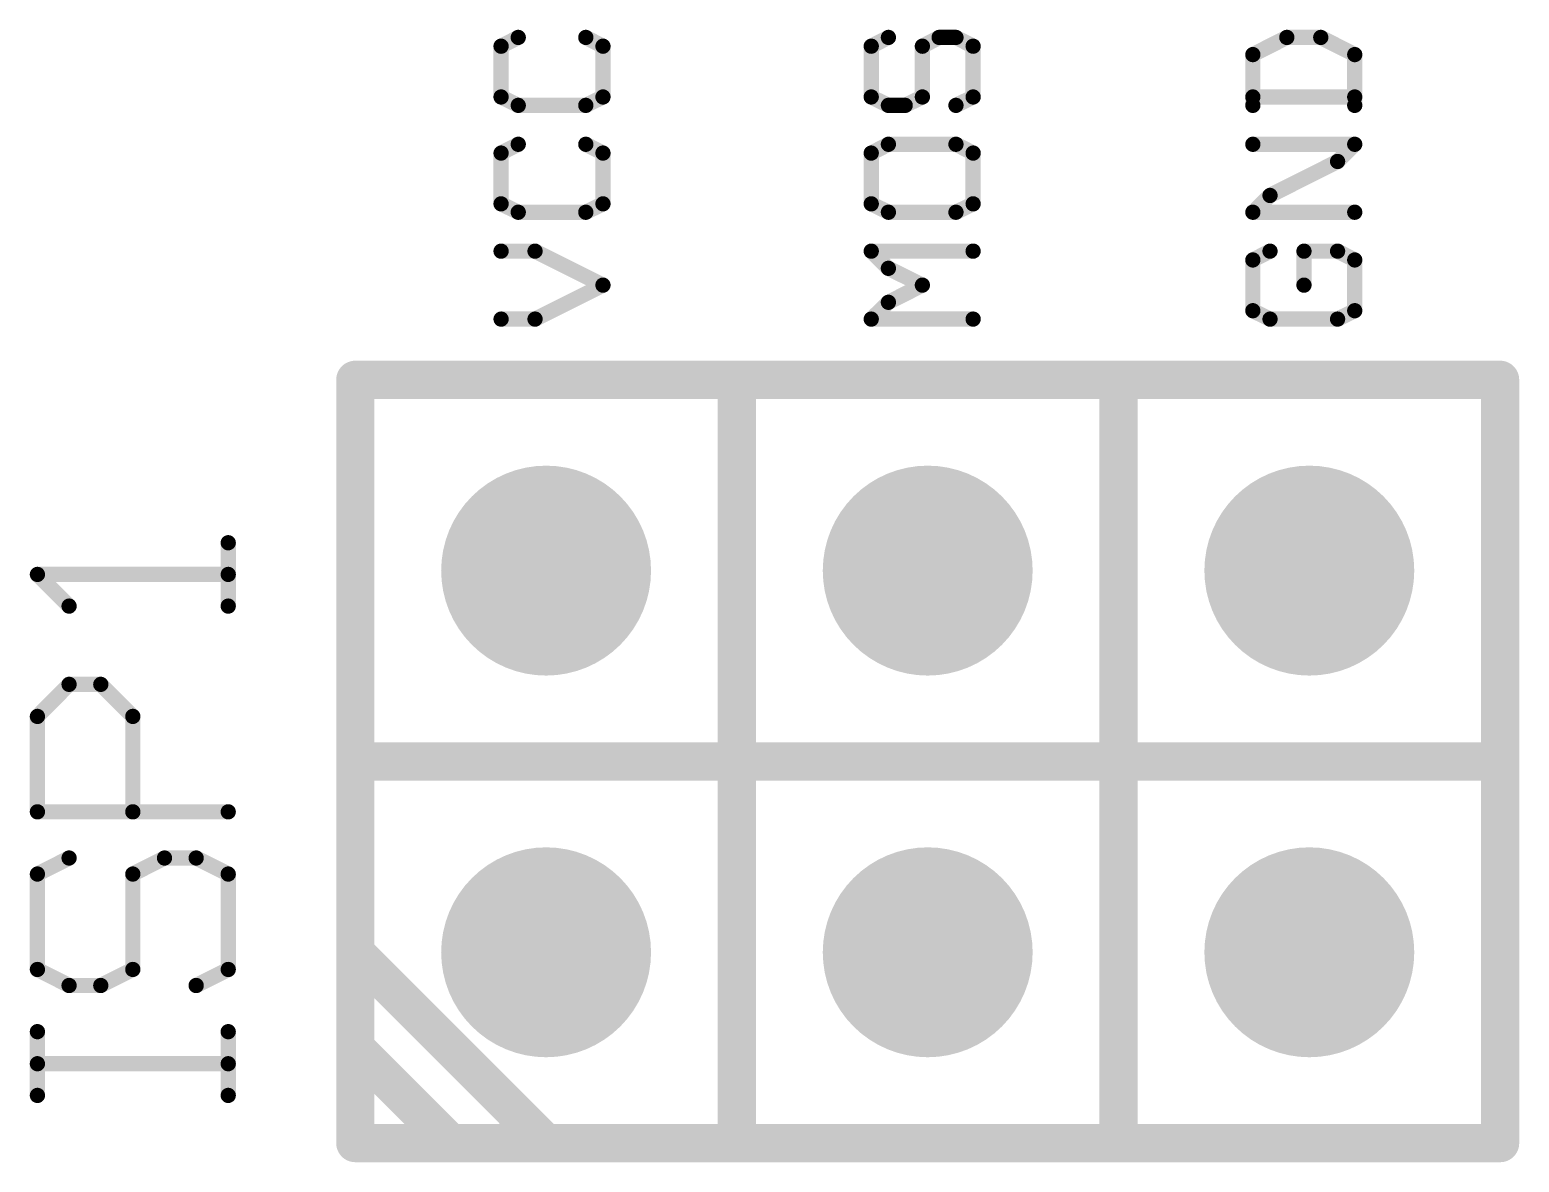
# Model space of a CAD drawing. Header units: millimetres. Extents: x 451 to 799, y 260 to 388.
# Drawn here: x 555.97 to 565.88, y 270.85 to 278.38 of the extents above; entities that cross this region are included whole.
import ezdxf

# ---------------------------------------------------------------- set-up
doc = ezdxf.new("R2010")
doc.units = ezdxf.units.MM
for name, color, linetype in [('3_A_', 4, 'Continuous'), ('4_A_', 54, 'Continuous'), ('5_A_', 7, 'Continuous')]:
    doc.layers.add(name, color=color, linetype=linetype)

# ---------------------------------------------------------------- blocks, each defined once
blk = doc.blocks.new('D21ROUND1_397X1_397')
blk.add_lwpolyline([(0.34925, 0, 0.6985, 0.6985, 1), (-0.34925, 0, 0.6985, 0.6985, 1), (0.34925, 0, 0.6985, 0.6985, 0)], format="xyseb")

msp = doc.modelspace()

# ---------------------------------------------------------------- linework, layer by layer
at = {"layer": '5_A_'}
for points in [[(559.1064, 278.2748, 0.1016, 0.1016, 0), (559.2207, 278.3333, 0.1016, 0.1016, 0)], [(559.6703, 278.3333, 0.1016, 0.1016, 0), (559.7846, 278.2748, 0.1016, 0.1016, 0)], [(561.6845, 278.3333, 0.1016, 0.1016, 0), (561.5702, 278.2748, 0.1016, 0.1016, 0)], [(561.9106, 278.2748, 0.1016, 0.1016, 0), (562.0223, 278.3333, 0.1016, 0.1016, 0)], [(562.0223, 278.3333, 0.1016, 0.1016, 0), (562.1341, 278.3333, 0.1016, 0.1016, 0)], [(562.1341, 278.3333, 0.1016, 0.1016, 0), (562.2484, 278.2748, 0.1016, 0.1016, 0)], [(564.3363, 278.3333, 0.1016, 0.1016, 0), (564.1102, 278.219, 0.1016, 0.1016, 0)], [(564.5623, 278.3333, 0.1016, 0.1016, 0), (564.3363, 278.3333, 0.1016, 0.1016, 0)], [(564.7884, 278.219, 0.1016, 0.1016, 0), (564.5623, 278.3333, 0.1016, 0.1016, 0)], [(559.1064, 277.937, 0.1016, 0.1016, 0), (559.1064, 278.2748, 0.1016, 0.1016, 0)], [(559.7846, 278.2748, 0.1016, 0.1016, 0), (559.7846, 277.937, 0.1016, 0.1016, 0)], [(561.5702, 278.2748, 0.1016, 0.1016, 0), (561.5702, 277.937, 0.1016, 0.1016, 0)], [(561.9106, 277.937, 0.1016, 0.1016, 0), (561.9106, 278.2748, 0.1016, 0.1016, 0)], [(562.2484, 278.2748, 0.1016, 0.1016, 0), (562.2484, 277.937, 0.1016, 0.1016, 0)], [(564.1102, 278.219, 0.1016, 0.1016, 0), (564.1102, 277.8811, 0.1016, 0.1016, 0)], [(564.7884, 277.8811, 0.1016, 0.1016, 0), (564.7884, 278.219, 0.1016, 0.1016, 0)], [(559.2207, 277.8811, 0.1016, 0.1016, 0), (559.1064, 277.937, 0.1016, 0.1016, 0)], [(559.7846, 277.937, 0.1016, 0.1016, 0), (559.6703, 277.8811, 0.1016, 0.1016, 0)], [(561.5702, 277.937, 0.1016, 0.1016, 0), (561.6845, 277.8811, 0.1016, 0.1016, 0)], [(561.7963, 277.8811, 0.1016, 0.1016, 0), (561.9106, 277.937, 0.1016, 0.1016, 0)], [(562.2484, 277.937, 0.1016, 0.1016, 0), (562.1341, 277.8811, 0.1016, 0.1016, 0)], [(564.7884, 277.937, 0.1016, 0.1016, 0), (564.1102, 277.937, 0.1016, 0.1016, 0)], [(559.6703, 277.8811, 0.1016, 0.1016, 0), (559.2207, 277.8811, 0.1016, 0.1016, 0)], [(561.6845, 277.8811, 0.1016, 0.1016, 0), (561.7963, 277.8811, 0.1016, 0.1016, 0)], [(559.1064, 277.5636, 0.1016, 0.1016, 0), (559.2207, 277.6221, 0.1016, 0.1016, 0)], [(559.1064, 277.2258, 0.1016, 0.1016, 0), (559.1064, 277.5636, 0.1016, 0.1016, 0)], [(559.6703, 277.6221, 0.1016, 0.1016, 0), (559.7846, 277.5636, 0.1016, 0.1016, 0)], [(559.7846, 277.5636, 0.1016, 0.1016, 0), (559.7846, 277.2258, 0.1016, 0.1016, 0)], [(561.5702, 277.5636, 0.1016, 0.1016, 0), (561.6845, 277.6221, 0.1016, 0.1016, 0)], [(561.5702, 277.2258, 0.1016, 0.1016, 0), (561.5702, 277.5636, 0.1016, 0.1016, 0)], [(561.6845, 277.6221, 0.1016, 0.1016, 0), (562.1341, 277.6221, 0.1016, 0.1016, 0)], [(562.1341, 277.6221, 0.1016, 0.1016, 0), (562.2484, 277.5636, 0.1016, 0.1016, 0)], [(562.2484, 277.5636, 0.1016, 0.1016, 0), (562.2484, 277.2258, 0.1016, 0.1016, 0)], [(564.1102, 277.6221, 0.1016, 0.1016, 0), (564.7884, 277.6221, 0.1016, 0.1016, 0)], [(564.7884, 277.6221, 0.1016, 0.1016, 0), (564.6741, 277.5078, 0.1016, 0.1016, 0)], [(564.6741, 277.5078, 0.1016, 0.1016, 0), (564.2245, 277.2817, 0.1016, 0.1016, 0)], [(564.2245, 277.2817, 0.1016, 0.1016, 0), (564.1102, 277.1699, 0.1016, 0.1016, 0)], [(559.2207, 277.1699, 0.1016, 0.1016, 0), (559.1064, 277.2258, 0.1016, 0.1016, 0)], [(559.6703, 277.1699, 0.1016, 0.1016, 0), (559.2207, 277.1699, 0.1016, 0.1016, 0)], [(559.7846, 277.2258, 0.1016, 0.1016, 0), (559.6703, 277.1699, 0.1016, 0.1016, 0)], [(561.6845, 277.1699, 0.1016, 0.1016, 0), (561.5702, 277.2258, 0.1016, 0.1016, 0)], [(562.1341, 277.1699, 0.1016, 0.1016, 0), (561.6845, 277.1699, 0.1016, 0.1016, 0)], [(562.2484, 277.2258, 0.1016, 0.1016, 0), (562.1341, 277.1699, 0.1016, 0.1016, 0)], [(564.1102, 277.1699, 0.1016, 0.1016, 0), (564.7884, 277.1699, 0.1016, 0.1016, 0)], [(559.1064, 276.9109, 0.1016, 0.1016, 0), (559.3325, 276.9109, 0.1016, 0.1016, 0)], [(559.3325, 276.9109, 0.1016, 0.1016, 0), (559.7846, 276.6848, 0.1016, 0.1016, 0)], [(562.2484, 276.9109, 0.1016, 0.1016, 0), (561.5702, 276.9109, 0.1016, 0.1016, 0)], [(561.5702, 276.9109, 0.1016, 0.1016, 0), (561.6845, 276.7966, 0.1016, 0.1016, 0)], [(564.1102, 276.8524, 0.1016, 0.1016, 0), (564.2245, 276.9109, 0.1016, 0.1016, 0)], [(564.1102, 276.5146, 0.1016, 0.1016, 0), (564.1102, 276.8524, 0.1016, 0.1016, 0)], [(564.4506, 276.6848, 0.1016, 0.1016, 0), (564.4506, 276.9109, 0.1016, 0.1016, 0)], [(564.4506, 276.9109, 0.1016, 0.1016, 0), (564.6741, 276.9109, 0.1016, 0.1016, 0)], [(564.6741, 276.9109, 0.1016, 0.1016, 0), (564.7884, 276.8524, 0.1016, 0.1016, 0)], [(564.7884, 276.8524, 0.1016, 0.1016, 0), (564.7884, 276.5146, 0.1016, 0.1016, 0)], [(561.6845, 276.7966, 0.1016, 0.1016, 0), (561.9106, 276.6848, 0.1016, 0.1016, 0)], [(559.7846, 276.6848, 0.1016, 0.1016, 0), (559.3325, 276.4587, 0.1016, 0.1016, 0)], [(561.9106, 276.6848, 0.1016, 0.1016, 0), (561.6845, 276.5705, 0.1016, 0.1016, 0)], [(561.6845, 276.5705, 0.1016, 0.1016, 0), (561.5702, 276.4587, 0.1016, 0.1016, 0)], [(559.3325, 276.4587, 0.1016, 0.1016, 0), (559.1064, 276.4587, 0.1016, 0.1016, 0)], [(561.5702, 276.4587, 0.1016, 0.1016, 0), (562.2484, 276.4587, 0.1016, 0.1016, 0)], [(564.2245, 276.4587, 0.1016, 0.1016, 0), (564.1102, 276.5146, 0.1016, 0.1016, 0)], [(564.6741, 276.4587, 0.1016, 0.1016, 0), (564.2245, 276.4587, 0.1016, 0.1016, 0)], [(564.7884, 276.5146, 0.1016, 0.1016, 0), (564.6741, 276.4587, 0.1016, 0.1016, 0)], [(558.1361, 270.9749, 0.254, 0.254, 0), (558.1361, 276.0549, 0.254, 0.254, 0)], [(558.1361, 276.0549, 0.254, 0.254, 0), (565.7561, 276.0549, 0.254, 0.254, 0)], [(560.6761, 276.0549, 0.254, 0.254, 0), (560.6761, 270.9749, 0.254, 0.254, 0)], [(563.2161, 276.0549, 0.254, 0.254, 0), (563.2161, 270.9749, 0.254, 0.254, 0)], [(565.7561, 276.0549, 0.254, 0.254, 0), (565.7561, 270.9749, 0.254, 0.254, 0)], [(557.2903, 274.9703, 0.1016, 0.1016, 0), (557.2903, 274.5487, 0.1016, 0.1016, 0)], [(557.2903, 274.7595, 0.1016, 0.1016, 0), (556.0203, 274.7595, 0.1016, 0.1016, 0)], [(556.0203, 274.7595, 0.1016, 0.1016, 0), (556.2311, 274.5487, 0.1016, 0.1016, 0)], [(556.2311, 274.028, 0.1016, 0.1016, 0), (556.0203, 273.8146, 0.1016, 0.1016, 0)], [(556.442, 274.028, 0.1016, 0.1016, 0), (556.2311, 274.028, 0.1016, 0.1016, 0)], [(556.6553, 273.8146, 0.1016, 0.1016, 0), (556.442, 274.028, 0.1016, 0.1016, 0)], [(556.0203, 273.8146, 0.1016, 0.1016, 0), (556.0203, 273.1796, 0.1016, 0.1016, 0)], [(556.6553, 273.1796, 0.1016, 0.1016, 0), (556.6553, 273.8146, 0.1016, 0.1016, 0)], [(565.7561, 273.5149, 0.254, 0.254, 0), (558.1361, 273.5149, 0.254, 0.254, 0)], [(556.0203, 273.1796, 0.1016, 0.1016, 0), (557.2903, 273.1796, 0.1016, 0.1016, 0)], [(556.2311, 272.8723, 0.1016, 0.1016, 0), (556.0203, 272.7656, 0.1016, 0.1016, 0)], [(556.6553, 272.7656, 0.1016, 0.1016, 0), (556.8661, 272.8723, 0.1016, 0.1016, 0)], [(556.8661, 272.8723, 0.1016, 0.1016, 0), (557.077, 272.8723, 0.1016, 0.1016, 0)], [(557.077, 272.8723, 0.1016, 0.1016, 0), (557.2903, 272.7656, 0.1016, 0.1016, 0)], [(556.0203, 272.7656, 0.1016, 0.1016, 0), (556.0203, 272.1306, 0.1016, 0.1016, 0)], [(556.6553, 272.1306, 0.1016, 0.1016, 0), (556.6553, 272.7656, 0.1016, 0.1016, 0)], [(557.2903, 272.7656, 0.1016, 0.1016, 0), (557.2903, 272.1306, 0.1016, 0.1016, 0)], [(559.4061, 270.9749, 0.254, 0.254, 0), (558.1361, 272.2449, 0.254, 0.254, 0)], [(556.0203, 272.1306, 0.1016, 0.1016, 0), (556.2311, 272.0239, 0.1016, 0.1016, 0)], [(556.442, 272.0239, 0.1016, 0.1016, 0), (556.6553, 272.1306, 0.1016, 0.1016, 0)], [(557.2903, 272.1306, 0.1016, 0.1016, 0), (557.077, 272.0239, 0.1016, 0.1016, 0)], [(556.2311, 272.0239, 0.1016, 0.1016, 0), (556.442, 272.0239, 0.1016, 0.1016, 0)], [(556.0203, 271.7166, 0.1016, 0.1016, 0), (556.0203, 271.2924, 0.1016, 0.1016, 0)], [(557.2903, 271.7166, 0.1016, 0.1016, 0), (557.2903, 271.2924, 0.1016, 0.1016, 0)], [(558.1361, 271.6099, 0.254, 0.254, 0), (558.7711, 270.9749, 0.254, 0.254, 0)], [(557.2903, 271.5032, 0.1016, 0.1016, 0), (556.0203, 271.5032, 0.1016, 0.1016, 0)], [(565.7561, 270.9749, 0.254, 0.254, 0), (558.1361, 270.9749, 0.254, 0.254, 0)], [(558.7711, 270.9749, 0.254, 0.254, 0), (559.4061, 270.9749, 0.254, 0.254, 0)]]:
    msp.add_lwpolyline(points, format="xyseb", dxfattribs=at)
for points in [[(559.1953, 278.3333, 0.0508, 0.0508, 1), (559.2461, 278.3333, 0.0508, 0.0508, 1), (559.1953, 278.3333, 0.0508, 0.0508, 0)], [(559.1953, 278.3333, 0.0508, 0.0508, 1), (559.2461, 278.3333, 0.0508, 0.0508, 1), (559.1953, 278.3333, 0.0508, 0.0508, 0)], [(559.6449, 278.3333, 0.0508, 0.0508, 1), (559.6957, 278.3333, 0.0508, 0.0508, 1), (559.6449, 278.3333, 0.0508, 0.0508, 0)], [(561.6591, 278.3333, 0.0508, 0.0508, 1), (561.7099, 278.3333, 0.0508, 0.0508, 1), (561.6591, 278.3333, 0.0508, 0.0508, 0)], [(561.9969, 278.3333, 0.0508, 0.0508, 1), (562.0477, 278.3333, 0.0508, 0.0508, 1), (561.9969, 278.3333, 0.0508, 0.0508, 0)], [(561.9969, 278.3333, 0.0508, 0.0508, 1), (562.0477, 278.3333, 0.0508, 0.0508, 1), (561.9969, 278.3333, 0.0508, 0.0508, 0)], [(561.9969, 278.3333, 0.0508, 0.0508, 1), (562.0477, 278.3333, 0.0508, 0.0508, 1), (561.9969, 278.3333, 0.0508, 0.0508, 0)], [(562.1087, 278.3333, 0.0508, 0.0508, 1), (562.1595, 278.3333, 0.0508, 0.0508, 1), (562.1087, 278.3333, 0.0508, 0.0508, 0)], [(562.1087, 278.3333, 0.0508, 0.0508, 1), (562.1595, 278.3333, 0.0508, 0.0508, 1), (562.1087, 278.3333, 0.0508, 0.0508, 0)], [(562.1087, 278.3333, 0.0508, 0.0508, 1), (562.1595, 278.3333, 0.0508, 0.0508, 1), (562.1087, 278.3333, 0.0508, 0.0508, 0)], [(564.3109, 278.3333, 0.0508, 0.0508, 1), (564.3617, 278.3333, 0.0508, 0.0508, 1), (564.3109, 278.3333, 0.0508, 0.0508, 0)], [(564.3109, 278.3333, 0.0508, 0.0508, 1), (564.3617, 278.3333, 0.0508, 0.0508, 1), (564.3109, 278.3333, 0.0508, 0.0508, 0)], [(564.3109, 278.3333, 0.0508, 0.0508, 1), (564.3617, 278.3333, 0.0508, 0.0508, 1), (564.3109, 278.3333, 0.0508, 0.0508, 0)], [(564.5369, 278.3333, 0.0508, 0.0508, 1), (564.5877, 278.3333, 0.0508, 0.0508, 1), (564.5369, 278.3333, 0.0508, 0.0508, 0)], [(564.5369, 278.3333, 0.0508, 0.0508, 1), (564.5877, 278.3333, 0.0508, 0.0508, 1), (564.5369, 278.3333, 0.0508, 0.0508, 0)], [(564.5369, 278.3333, 0.0508, 0.0508, 1), (564.5877, 278.3333, 0.0508, 0.0508, 1), (564.5369, 278.3333, 0.0508, 0.0508, 0)], [(559.081, 278.2748, 0.0508, 0.0508, 1), (559.1318, 278.2748, 0.0508, 0.0508, 1), (559.081, 278.2748, 0.0508, 0.0508, 0)], [(559.081, 278.2748, 0.0508, 0.0508, 1), (559.1318, 278.2748, 0.0508, 0.0508, 1), (559.081, 278.2748, 0.0508, 0.0508, 0)], [(559.081, 278.2748, 0.0508, 0.0508, 1), (559.1318, 278.2748, 0.0508, 0.0508, 1), (559.081, 278.2748, 0.0508, 0.0508, 0)], [(559.7592, 278.2748, 0.0508, 0.0508, 1), (559.81, 278.2748, 0.0508, 0.0508, 1), (559.7592, 278.2748, 0.0508, 0.0508, 0)], [(559.7592, 278.2748, 0.0508, 0.0508, 1), (559.81, 278.2748, 0.0508, 0.0508, 1), (559.7592, 278.2748, 0.0508, 0.0508, 0)], [(559.7592, 278.2748, 0.0508, 0.0508, 1), (559.81, 278.2748, 0.0508, 0.0508, 1), (559.7592, 278.2748, 0.0508, 0.0508, 0)], [(561.5448, 278.2748, 0.0508, 0.0508, 1), (561.5956, 278.2748, 0.0508, 0.0508, 1), (561.5448, 278.2748, 0.0508, 0.0508, 0)], [(561.5448, 278.2748, 0.0508, 0.0508, 1), (561.5956, 278.2748, 0.0508, 0.0508, 1), (561.5448, 278.2748, 0.0508, 0.0508, 0)], [(561.5448, 278.2748, 0.0508, 0.0508, 1), (561.5956, 278.2748, 0.0508, 0.0508, 1), (561.5448, 278.2748, 0.0508, 0.0508, 0)], [(561.8852, 278.2748, 0.0508, 0.0508, 1), (561.936, 278.2748, 0.0508, 0.0508, 1), (561.8852, 278.2748, 0.0508, 0.0508, 0)], [(561.8852, 278.2748, 0.0508, 0.0508, 1), (561.936, 278.2748, 0.0508, 0.0508, 1), (561.8852, 278.2748, 0.0508, 0.0508, 0)], [(561.8852, 278.2748, 0.0508, 0.0508, 1), (561.936, 278.2748, 0.0508, 0.0508, 1), (561.8852, 278.2748, 0.0508, 0.0508, 0)], [(562.223, 278.2748, 0.0508, 0.0508, 1), (562.2738, 278.2748, 0.0508, 0.0508, 1), (562.223, 278.2748, 0.0508, 0.0508, 0)], [(562.223, 278.2748, 0.0508, 0.0508, 1), (562.2738, 278.2748, 0.0508, 0.0508, 1), (562.223, 278.2748, 0.0508, 0.0508, 0)], [(562.223, 278.2748, 0.0508, 0.0508, 1), (562.2738, 278.2748, 0.0508, 0.0508, 1), (562.223, 278.2748, 0.0508, 0.0508, 0)], [(564.0848, 278.219, 0.0508, 0.0508, 1), (564.1356, 278.219, 0.0508, 0.0508, 1), (564.0848, 278.219, 0.0508, 0.0508, 0)], [(564.0848, 278.219, 0.0508, 0.0508, 1), (564.1356, 278.219, 0.0508, 0.0508, 1), (564.0848, 278.219, 0.0508, 0.0508, 0)], [(564.0848, 278.219, 0.0508, 0.0508, 1), (564.1356, 278.219, 0.0508, 0.0508, 1), (564.0848, 278.219, 0.0508, 0.0508, 0)], [(564.763, 278.219, 0.0508, 0.0508, 1), (564.8138, 278.219, 0.0508, 0.0508, 1), (564.763, 278.219, 0.0508, 0.0508, 0)], [(564.763, 278.219, 0.0508, 0.0508, 1), (564.8138, 278.219, 0.0508, 0.0508, 1), (564.763, 278.219, 0.0508, 0.0508, 0)], [(564.763, 278.219, 0.0508, 0.0508, 1), (564.8138, 278.219, 0.0508, 0.0508, 1), (564.763, 278.219, 0.0508, 0.0508, 0)], [(559.081, 277.937, 0.0508, 0.0508, 1), (559.1318, 277.937, 0.0508, 0.0508, 1), (559.081, 277.937, 0.0508, 0.0508, 0)], [(559.081, 277.937, 0.0508, 0.0508, 1), (559.1318, 277.937, 0.0508, 0.0508, 1), (559.081, 277.937, 0.0508, 0.0508, 0)], [(559.081, 277.937, 0.0508, 0.0508, 1), (559.1318, 277.937, 0.0508, 0.0508, 1), (559.081, 277.937, 0.0508, 0.0508, 0)], [(559.7592, 277.937, 0.0508, 0.0508, 1), (559.81, 277.937, 0.0508, 0.0508, 1), (559.7592, 277.937, 0.0508, 0.0508, 0)], [(559.7592, 277.937, 0.0508, 0.0508, 1), (559.81, 277.937, 0.0508, 0.0508, 1), (559.7592, 277.937, 0.0508, 0.0508, 0)], [(559.7592, 277.937, 0.0508, 0.0508, 1), (559.81, 277.937, 0.0508, 0.0508, 1), (559.7592, 277.937, 0.0508, 0.0508, 0)], [(561.5448, 277.937, 0.0508, 0.0508, 1), (561.5956, 277.937, 0.0508, 0.0508, 1), (561.5448, 277.937, 0.0508, 0.0508, 0)], [(561.5448, 277.937, 0.0508, 0.0508, 1), (561.5956, 277.937, 0.0508, 0.0508, 1), (561.5448, 277.937, 0.0508, 0.0508, 0)], [(561.5448, 277.937, 0.0508, 0.0508, 1), (561.5956, 277.937, 0.0508, 0.0508, 1), (561.5448, 277.937, 0.0508, 0.0508, 0)], [(561.8852, 277.937, 0.0508, 0.0508, 1), (561.936, 277.937, 0.0508, 0.0508, 1), (561.8852, 277.937, 0.0508, 0.0508, 0)], [(561.8852, 277.937, 0.0508, 0.0508, 1), (561.936, 277.937, 0.0508, 0.0508, 1), (561.8852, 277.937, 0.0508, 0.0508, 0)], [(561.8852, 277.937, 0.0508, 0.0508, 1), (561.936, 277.937, 0.0508, 0.0508, 1), (561.8852, 277.937, 0.0508, 0.0508, 0)], [(562.223, 277.937, 0.0508, 0.0508, 1), (562.2738, 277.937, 0.0508, 0.0508, 1), (562.223, 277.937, 0.0508, 0.0508, 0)], [(562.223, 277.937, 0.0508, 0.0508, 1), (562.2738, 277.937, 0.0508, 0.0508, 1), (562.223, 277.937, 0.0508, 0.0508, 0)], [(562.223, 277.937, 0.0508, 0.0508, 1), (562.2738, 277.937, 0.0508, 0.0508, 1), (562.223, 277.937, 0.0508, 0.0508, 0)], [(564.0848, 277.937, 0.0508, 0.0508, 1), (564.1356, 277.937, 0.0508, 0.0508, 1), (564.0848, 277.937, 0.0508, 0.0508, 0)], [(564.0848, 277.937, 0.0508, 0.0508, 1), (564.1356, 277.937, 0.0508, 0.0508, 1), (564.0848, 277.937, 0.0508, 0.0508, 0)], [(564.763, 277.937, 0.0508, 0.0508, 1), (564.8138, 277.937, 0.0508, 0.0508, 1), (564.763, 277.937, 0.0508, 0.0508, 0)], [(559.1953, 277.8811, 0.0508, 0.0508, 1), (559.2461, 277.8811, 0.0508, 0.0508, 1), (559.1953, 277.8811, 0.0508, 0.0508, 0)], [(559.1953, 277.8811, 0.0508, 0.0508, 1), (559.2461, 277.8811, 0.0508, 0.0508, 1), (559.1953, 277.8811, 0.0508, 0.0508, 0)], [(559.1953, 277.8811, 0.0508, 0.0508, 1), (559.2461, 277.8811, 0.0508, 0.0508, 1), (559.1953, 277.8811, 0.0508, 0.0508, 0)], [(559.6449, 277.8811, 0.0508, 0.0508, 1), (559.6957, 277.8811, 0.0508, 0.0508, 1), (559.6449, 277.8811, 0.0508, 0.0508, 0)], [(559.6449, 277.8811, 0.0508, 0.0508, 1), (559.6957, 277.8811, 0.0508, 0.0508, 1), (559.6449, 277.8811, 0.0508, 0.0508, 0)], [(559.6449, 277.8811, 0.0508, 0.0508, 1), (559.6957, 277.8811, 0.0508, 0.0508, 1), (559.6449, 277.8811, 0.0508, 0.0508, 0)], [(561.6591, 277.8811, 0.0508, 0.0508, 1), (561.7099, 277.8811, 0.0508, 0.0508, 1), (561.6591, 277.8811, 0.0508, 0.0508, 0)], [(561.6591, 277.8811, 0.0508, 0.0508, 1), (561.7099, 277.8811, 0.0508, 0.0508, 1), (561.6591, 277.8811, 0.0508, 0.0508, 0)], [(561.6591, 277.8811, 0.0508, 0.0508, 1), (561.7099, 277.8811, 0.0508, 0.0508, 1), (561.6591, 277.8811, 0.0508, 0.0508, 0)], [(561.7709, 277.8811, 0.0508, 0.0508, 1), (561.8217, 277.8811, 0.0508, 0.0508, 1), (561.7709, 277.8811, 0.0508, 0.0508, 0)], [(561.7709, 277.8811, 0.0508, 0.0508, 1), (561.8217, 277.8811, 0.0508, 0.0508, 1), (561.7709, 277.8811, 0.0508, 0.0508, 0)], [(561.7709, 277.8811, 0.0508, 0.0508, 1), (561.8217, 277.8811, 0.0508, 0.0508, 1), (561.7709, 277.8811, 0.0508, 0.0508, 0)], [(562.1087, 277.8811, 0.0508, 0.0508, 1), (562.1595, 277.8811, 0.0508, 0.0508, 1), (562.1087, 277.8811, 0.0508, 0.0508, 0)], [(562.1087, 277.8811, 0.0508, 0.0508, 1), (562.1595, 277.8811, 0.0508, 0.0508, 1), (562.1087, 277.8811, 0.0508, 0.0508, 0)], [(564.0848, 277.8811, 0.0508, 0.0508, 1), (564.1356, 277.8811, 0.0508, 0.0508, 1), (564.0848, 277.8811, 0.0508, 0.0508, 0)], [(564.0848, 277.8811, 0.0508, 0.0508, 1), (564.1356, 277.8811, 0.0508, 0.0508, 1), (564.0848, 277.8811, 0.0508, 0.0508, 0)], [(564.763, 277.8811, 0.0508, 0.0508, 1), (564.8138, 277.8811, 0.0508, 0.0508, 1), (564.763, 277.8811, 0.0508, 0.0508, 0)], [(559.081, 277.5636, 0.0508, 0.0508, 1), (559.1318, 277.5636, 0.0508, 0.0508, 1), (559.081, 277.5636, 0.0508, 0.0508, 0)], [(559.081, 277.5636, 0.0508, 0.0508, 1), (559.1318, 277.5636, 0.0508, 0.0508, 1), (559.081, 277.5636, 0.0508, 0.0508, 0)], [(559.081, 277.5636, 0.0508, 0.0508, 1), (559.1318, 277.5636, 0.0508, 0.0508, 1), (559.081, 277.5636, 0.0508, 0.0508, 0)], [(559.1953, 277.6221, 0.0508, 0.0508, 1), (559.2461, 277.6221, 0.0508, 0.0508, 1), (559.1953, 277.6221, 0.0508, 0.0508, 0)], [(559.1953, 277.6221, 0.0508, 0.0508, 1), (559.2461, 277.6221, 0.0508, 0.0508, 1), (559.1953, 277.6221, 0.0508, 0.0508, 0)], [(559.6449, 277.6221, 0.0508, 0.0508, 1), (559.6957, 277.6221, 0.0508, 0.0508, 1), (559.6449, 277.6221, 0.0508, 0.0508, 0)], [(559.7592, 277.5636, 0.0508, 0.0508, 1), (559.81, 277.5636, 0.0508, 0.0508, 1), (559.7592, 277.5636, 0.0508, 0.0508, 0)], [(559.7592, 277.5636, 0.0508, 0.0508, 1), (559.81, 277.5636, 0.0508, 0.0508, 1), (559.7592, 277.5636, 0.0508, 0.0508, 0)], [(559.7592, 277.5636, 0.0508, 0.0508, 1), (559.81, 277.5636, 0.0508, 0.0508, 1), (559.7592, 277.5636, 0.0508, 0.0508, 0)], [(561.5448, 277.5636, 0.0508, 0.0508, 1), (561.5956, 277.5636, 0.0508, 0.0508, 1), (561.5448, 277.5636, 0.0508, 0.0508, 0)], [(561.5448, 277.5636, 0.0508, 0.0508, 1), (561.5956, 277.5636, 0.0508, 0.0508, 1), (561.5448, 277.5636, 0.0508, 0.0508, 0)], [(561.5448, 277.5636, 0.0508, 0.0508, 1), (561.5956, 277.5636, 0.0508, 0.0508, 1), (561.5448, 277.5636, 0.0508, 0.0508, 0)], [(561.6591, 277.6221, 0.0508, 0.0508, 1), (561.7099, 277.6221, 0.0508, 0.0508, 1), (561.6591, 277.6221, 0.0508, 0.0508, 0)], [(561.6591, 277.6221, 0.0508, 0.0508, 1), (561.7099, 277.6221, 0.0508, 0.0508, 1), (561.6591, 277.6221, 0.0508, 0.0508, 0)], [(561.6591, 277.6221, 0.0508, 0.0508, 1), (561.7099, 277.6221, 0.0508, 0.0508, 1), (561.6591, 277.6221, 0.0508, 0.0508, 0)], [(562.1087, 277.6221, 0.0508, 0.0508, 1), (562.1595, 277.6221, 0.0508, 0.0508, 1), (562.1087, 277.6221, 0.0508, 0.0508, 0)], [(562.1087, 277.6221, 0.0508, 0.0508, 1), (562.1595, 277.6221, 0.0508, 0.0508, 1), (562.1087, 277.6221, 0.0508, 0.0508, 0)], [(562.1087, 277.6221, 0.0508, 0.0508, 1), (562.1595, 277.6221, 0.0508, 0.0508, 1), (562.1087, 277.6221, 0.0508, 0.0508, 0)], [(562.223, 277.5636, 0.0508, 0.0508, 1), (562.2738, 277.5636, 0.0508, 0.0508, 1), (562.223, 277.5636, 0.0508, 0.0508, 0)], [(562.223, 277.5636, 0.0508, 0.0508, 1), (562.2738, 277.5636, 0.0508, 0.0508, 1), (562.223, 277.5636, 0.0508, 0.0508, 0)], [(562.223, 277.5636, 0.0508, 0.0508, 1), (562.2738, 277.5636, 0.0508, 0.0508, 1), (562.223, 277.5636, 0.0508, 0.0508, 0)], [(564.0848, 277.6221, 0.0508, 0.0508, 1), (564.1356, 277.6221, 0.0508, 0.0508, 1), (564.0848, 277.6221, 0.0508, 0.0508, 0)], [(564.763, 277.6221, 0.0508, 0.0508, 1), (564.8138, 277.6221, 0.0508, 0.0508, 1), (564.763, 277.6221, 0.0508, 0.0508, 0)], [(564.763, 277.6221, 0.0508, 0.0508, 1), (564.8138, 277.6221, 0.0508, 0.0508, 1), (564.763, 277.6221, 0.0508, 0.0508, 0)], [(564.763, 277.6221, 0.0508, 0.0508, 1), (564.8138, 277.6221, 0.0508, 0.0508, 1), (564.763, 277.6221, 0.0508, 0.0508, 0)], [(564.6487, 277.5078, 0.0508, 0.0508, 1), (564.6995, 277.5078, 0.0508, 0.0508, 1), (564.6487, 277.5078, 0.0508, 0.0508, 0)], [(564.6487, 277.5078, 0.0508, 0.0508, 1), (564.6995, 277.5078, 0.0508, 0.0508, 1), (564.6487, 277.5078, 0.0508, 0.0508, 0)], [(564.6487, 277.5078, 0.0508, 0.0508, 1), (564.6995, 277.5078, 0.0508, 0.0508, 1), (564.6487, 277.5078, 0.0508, 0.0508, 0)], [(564.1991, 277.2817, 0.0508, 0.0508, 1), (564.2499, 277.2817, 0.0508, 0.0508, 1), (564.1991, 277.2817, 0.0508, 0.0508, 0)], [(564.1991, 277.2817, 0.0508, 0.0508, 1), (564.2499, 277.2817, 0.0508, 0.0508, 1), (564.1991, 277.2817, 0.0508, 0.0508, 0)], [(564.1991, 277.2817, 0.0508, 0.0508, 1), (564.2499, 277.2817, 0.0508, 0.0508, 1), (564.1991, 277.2817, 0.0508, 0.0508, 0)], [(559.081, 277.2258, 0.0508, 0.0508, 1), (559.1318, 277.2258, 0.0508, 0.0508, 1), (559.081, 277.2258, 0.0508, 0.0508, 0)], [(559.081, 277.2258, 0.0508, 0.0508, 1), (559.1318, 277.2258, 0.0508, 0.0508, 1), (559.081, 277.2258, 0.0508, 0.0508, 0)], [(559.081, 277.2258, 0.0508, 0.0508, 1), (559.1318, 277.2258, 0.0508, 0.0508, 1), (559.081, 277.2258, 0.0508, 0.0508, 0)], [(559.1953, 277.1699, 0.0508, 0.0508, 1), (559.2461, 277.1699, 0.0508, 0.0508, 1), (559.1953, 277.1699, 0.0508, 0.0508, 0)], [(559.1953, 277.1699, 0.0508, 0.0508, 1), (559.2461, 277.1699, 0.0508, 0.0508, 1), (559.1953, 277.1699, 0.0508, 0.0508, 0)], [(559.1953, 277.1699, 0.0508, 0.0508, 1), (559.2461, 277.1699, 0.0508, 0.0508, 1), (559.1953, 277.1699, 0.0508, 0.0508, 0)], [(559.6449, 277.1699, 0.0508, 0.0508, 1), (559.6957, 277.1699, 0.0508, 0.0508, 1), (559.6449, 277.1699, 0.0508, 0.0508, 0)], [(559.6449, 277.1699, 0.0508, 0.0508, 1), (559.6957, 277.1699, 0.0508, 0.0508, 1), (559.6449, 277.1699, 0.0508, 0.0508, 0)], [(559.6449, 277.1699, 0.0508, 0.0508, 1), (559.6957, 277.1699, 0.0508, 0.0508, 1), (559.6449, 277.1699, 0.0508, 0.0508, 0)], [(559.7592, 277.2258, 0.0508, 0.0508, 1), (559.81, 277.2258, 0.0508, 0.0508, 1), (559.7592, 277.2258, 0.0508, 0.0508, 0)], [(559.7592, 277.2258, 0.0508, 0.0508, 1), (559.81, 277.2258, 0.0508, 0.0508, 1), (559.7592, 277.2258, 0.0508, 0.0508, 0)], [(559.7592, 277.2258, 0.0508, 0.0508, 1), (559.81, 277.2258, 0.0508, 0.0508, 1), (559.7592, 277.2258, 0.0508, 0.0508, 0)], [(561.5448, 277.2258, 0.0508, 0.0508, 1), (561.5956, 277.2258, 0.0508, 0.0508, 1), (561.5448, 277.2258, 0.0508, 0.0508, 0)], [(561.5448, 277.2258, 0.0508, 0.0508, 1), (561.5956, 277.2258, 0.0508, 0.0508, 1), (561.5448, 277.2258, 0.0508, 0.0508, 0)], [(561.5448, 277.2258, 0.0508, 0.0508, 1), (561.5956, 277.2258, 0.0508, 0.0508, 1), (561.5448, 277.2258, 0.0508, 0.0508, 0)], [(561.6591, 277.1699, 0.0508, 0.0508, 1), (561.7099, 277.1699, 0.0508, 0.0508, 1), (561.6591, 277.1699, 0.0508, 0.0508, 0)], [(561.6591, 277.1699, 0.0508, 0.0508, 1), (561.7099, 277.1699, 0.0508, 0.0508, 1), (561.6591, 277.1699, 0.0508, 0.0508, 0)], [(561.6591, 277.1699, 0.0508, 0.0508, 1), (561.7099, 277.1699, 0.0508, 0.0508, 1), (561.6591, 277.1699, 0.0508, 0.0508, 0)], [(562.1087, 277.1699, 0.0508, 0.0508, 1), (562.1595, 277.1699, 0.0508, 0.0508, 1), (562.1087, 277.1699, 0.0508, 0.0508, 0)], [(562.1087, 277.1699, 0.0508, 0.0508, 1), (562.1595, 277.1699, 0.0508, 0.0508, 1), (562.1087, 277.1699, 0.0508, 0.0508, 0)], [(562.1087, 277.1699, 0.0508, 0.0508, 1), (562.1595, 277.1699, 0.0508, 0.0508, 1), (562.1087, 277.1699, 0.0508, 0.0508, 0)], [(562.223, 277.2258, 0.0508, 0.0508, 1), (562.2738, 277.2258, 0.0508, 0.0508, 1), (562.223, 277.2258, 0.0508, 0.0508, 0)], [(562.223, 277.2258, 0.0508, 0.0508, 1), (562.2738, 277.2258, 0.0508, 0.0508, 1), (562.223, 277.2258, 0.0508, 0.0508, 0)], [(562.223, 277.2258, 0.0508, 0.0508, 1), (562.2738, 277.2258, 0.0508, 0.0508, 1), (562.223, 277.2258, 0.0508, 0.0508, 0)], [(564.0848, 277.1699, 0.0508, 0.0508, 1), (564.1356, 277.1699, 0.0508, 0.0508, 1), (564.0848, 277.1699, 0.0508, 0.0508, 0)], [(564.0848, 277.1699, 0.0508, 0.0508, 1), (564.1356, 277.1699, 0.0508, 0.0508, 1), (564.0848, 277.1699, 0.0508, 0.0508, 0)], [(564.0848, 277.1699, 0.0508, 0.0508, 1), (564.1356, 277.1699, 0.0508, 0.0508, 1), (564.0848, 277.1699, 0.0508, 0.0508, 0)], [(564.763, 277.1699, 0.0508, 0.0508, 1), (564.8138, 277.1699, 0.0508, 0.0508, 1), (564.763, 277.1699, 0.0508, 0.0508, 0)], [(564.763, 277.1699, 0.0508, 0.0508, 1), (564.8138, 277.1699, 0.0508, 0.0508, 1), (564.763, 277.1699, 0.0508, 0.0508, 0)], [(559.081, 276.9109, 0.0508, 0.0508, 1), (559.1318, 276.9109, 0.0508, 0.0508, 1), (559.081, 276.9109, 0.0508, 0.0508, 0)], [(559.3071, 276.9109, 0.0508, 0.0508, 1), (559.3579, 276.9109, 0.0508, 0.0508, 1), (559.3071, 276.9109, 0.0508, 0.0508, 0)], [(559.3071, 276.9109, 0.0508, 0.0508, 1), (559.3579, 276.9109, 0.0508, 0.0508, 1), (559.3071, 276.9109, 0.0508, 0.0508, 0)], [(559.3071, 276.9109, 0.0508, 0.0508, 1), (559.3579, 276.9109, 0.0508, 0.0508, 1), (559.3071, 276.9109, 0.0508, 0.0508, 0)], [(561.5448, 276.9109, 0.0508, 0.0508, 1), (561.5956, 276.9109, 0.0508, 0.0508, 1), (561.5448, 276.9109, 0.0508, 0.0508, 0)], [(561.5448, 276.9109, 0.0508, 0.0508, 1), (561.5956, 276.9109, 0.0508, 0.0508, 1), (561.5448, 276.9109, 0.0508, 0.0508, 0)], [(561.5448, 276.9109, 0.0508, 0.0508, 1), (561.5956, 276.9109, 0.0508, 0.0508, 1), (561.5448, 276.9109, 0.0508, 0.0508, 0)], [(562.223, 276.9109, 0.0508, 0.0508, 1), (562.2738, 276.9109, 0.0508, 0.0508, 1), (562.223, 276.9109, 0.0508, 0.0508, 0)], [(564.0848, 276.8524, 0.0508, 0.0508, 1), (564.1356, 276.8524, 0.0508, 0.0508, 1), (564.0848, 276.8524, 0.0508, 0.0508, 0)], [(564.0848, 276.8524, 0.0508, 0.0508, 1), (564.1356, 276.8524, 0.0508, 0.0508, 1), (564.0848, 276.8524, 0.0508, 0.0508, 0)], [(564.0848, 276.8524, 0.0508, 0.0508, 1), (564.1356, 276.8524, 0.0508, 0.0508, 1), (564.0848, 276.8524, 0.0508, 0.0508, 0)], [(564.1991, 276.9109, 0.0508, 0.0508, 1), (564.2499, 276.9109, 0.0508, 0.0508, 1), (564.1991, 276.9109, 0.0508, 0.0508, 0)], [(564.1991, 276.9109, 0.0508, 0.0508, 1), (564.2499, 276.9109, 0.0508, 0.0508, 1), (564.1991, 276.9109, 0.0508, 0.0508, 0)], [(564.4252, 276.9109, 0.0508, 0.0508, 1), (564.476, 276.9109, 0.0508, 0.0508, 1), (564.4252, 276.9109, 0.0508, 0.0508, 0)], [(564.4252, 276.9109, 0.0508, 0.0508, 1), (564.476, 276.9109, 0.0508, 0.0508, 1), (564.4252, 276.9109, 0.0508, 0.0508, 0)], [(564.4252, 276.9109, 0.0508, 0.0508, 1), (564.476, 276.9109, 0.0508, 0.0508, 1), (564.4252, 276.9109, 0.0508, 0.0508, 0)], [(564.6487, 276.9109, 0.0508, 0.0508, 1), (564.6995, 276.9109, 0.0508, 0.0508, 1), (564.6487, 276.9109, 0.0508, 0.0508, 0)], [(564.6487, 276.9109, 0.0508, 0.0508, 1), (564.6995, 276.9109, 0.0508, 0.0508, 1), (564.6487, 276.9109, 0.0508, 0.0508, 0)], [(564.6487, 276.9109, 0.0508, 0.0508, 1), (564.6995, 276.9109, 0.0508, 0.0508, 1), (564.6487, 276.9109, 0.0508, 0.0508, 0)], [(564.763, 276.8524, 0.0508, 0.0508, 1), (564.8138, 276.8524, 0.0508, 0.0508, 1), (564.763, 276.8524, 0.0508, 0.0508, 0)], [(564.763, 276.8524, 0.0508, 0.0508, 1), (564.8138, 276.8524, 0.0508, 0.0508, 1), (564.763, 276.8524, 0.0508, 0.0508, 0)], [(564.763, 276.8524, 0.0508, 0.0508, 1), (564.8138, 276.8524, 0.0508, 0.0508, 1), (564.763, 276.8524, 0.0508, 0.0508, 0)], [(561.6591, 276.7966, 0.0508, 0.0508, 1), (561.7099, 276.7966, 0.0508, 0.0508, 1), (561.6591, 276.7966, 0.0508, 0.0508, 0)], [(561.6591, 276.7966, 0.0508, 0.0508, 1), (561.7099, 276.7966, 0.0508, 0.0508, 1), (561.6591, 276.7966, 0.0508, 0.0508, 0)], [(561.6591, 276.7966, 0.0508, 0.0508, 1), (561.7099, 276.7966, 0.0508, 0.0508, 1), (561.6591, 276.7966, 0.0508, 0.0508, 0)], [(559.7592, 276.6848, 0.0508, 0.0508, 1), (559.81, 276.6848, 0.0508, 0.0508, 1), (559.7592, 276.6848, 0.0508, 0.0508, 0)], [(559.7592, 276.6848, 0.0508, 0.0508, 1), (559.81, 276.6848, 0.0508, 0.0508, 1), (559.7592, 276.6848, 0.0508, 0.0508, 0)], [(559.7592, 276.6848, 0.0508, 0.0508, 1), (559.81, 276.6848, 0.0508, 0.0508, 1), (559.7592, 276.6848, 0.0508, 0.0508, 0)], [(561.8852, 276.6848, 0.0508, 0.0508, 1), (561.936, 276.6848, 0.0508, 0.0508, 1), (561.8852, 276.6848, 0.0508, 0.0508, 0)], [(561.8852, 276.6848, 0.0508, 0.0508, 1), (561.936, 276.6848, 0.0508, 0.0508, 1), (561.8852, 276.6848, 0.0508, 0.0508, 0)], [(561.8852, 276.6848, 0.0508, 0.0508, 1), (561.936, 276.6848, 0.0508, 0.0508, 1), (561.8852, 276.6848, 0.0508, 0.0508, 0)], [(564.4252, 276.6848, 0.0508, 0.0508, 1), (564.476, 276.6848, 0.0508, 0.0508, 1), (564.4252, 276.6848, 0.0508, 0.0508, 0)], [(561.6591, 276.5705, 0.0508, 0.0508, 1), (561.7099, 276.5705, 0.0508, 0.0508, 1), (561.6591, 276.5705, 0.0508, 0.0508, 0)], [(561.6591, 276.5705, 0.0508, 0.0508, 1), (561.7099, 276.5705, 0.0508, 0.0508, 1), (561.6591, 276.5705, 0.0508, 0.0508, 0)], [(561.6591, 276.5705, 0.0508, 0.0508, 1), (561.7099, 276.5705, 0.0508, 0.0508, 1), (561.6591, 276.5705, 0.0508, 0.0508, 0)], [(559.081, 276.4587, 0.0508, 0.0508, 1), (559.1318, 276.4587, 0.0508, 0.0508, 1), (559.081, 276.4587, 0.0508, 0.0508, 0)], [(559.081, 276.4587, 0.0508, 0.0508, 1), (559.1318, 276.4587, 0.0508, 0.0508, 1), (559.081, 276.4587, 0.0508, 0.0508, 0)], [(559.3071, 276.4587, 0.0508, 0.0508, 1), (559.3579, 276.4587, 0.0508, 0.0508, 1), (559.3071, 276.4587, 0.0508, 0.0508, 0)], [(559.3071, 276.4587, 0.0508, 0.0508, 1), (559.3579, 276.4587, 0.0508, 0.0508, 1), (559.3071, 276.4587, 0.0508, 0.0508, 0)], [(559.3071, 276.4587, 0.0508, 0.0508, 1), (559.3579, 276.4587, 0.0508, 0.0508, 1), (559.3071, 276.4587, 0.0508, 0.0508, 0)], [(561.5448, 276.4587, 0.0508, 0.0508, 1), (561.5956, 276.4587, 0.0508, 0.0508, 1), (561.5448, 276.4587, 0.0508, 0.0508, 0)], [(561.5448, 276.4587, 0.0508, 0.0508, 1), (561.5956, 276.4587, 0.0508, 0.0508, 1), (561.5448, 276.4587, 0.0508, 0.0508, 0)], [(561.5448, 276.4587, 0.0508, 0.0508, 1), (561.5956, 276.4587, 0.0508, 0.0508, 1), (561.5448, 276.4587, 0.0508, 0.0508, 0)], [(562.223, 276.4587, 0.0508, 0.0508, 1), (562.2738, 276.4587, 0.0508, 0.0508, 1), (562.223, 276.4587, 0.0508, 0.0508, 0)], [(562.223, 276.4587, 0.0508, 0.0508, 1), (562.2738, 276.4587, 0.0508, 0.0508, 1), (562.223, 276.4587, 0.0508, 0.0508, 0)], [(564.0848, 276.5146, 0.0508, 0.0508, 1), (564.1356, 276.5146, 0.0508, 0.0508, 1), (564.0848, 276.5146, 0.0508, 0.0508, 0)], [(564.0848, 276.5146, 0.0508, 0.0508, 1), (564.1356, 276.5146, 0.0508, 0.0508, 1), (564.0848, 276.5146, 0.0508, 0.0508, 0)], [(564.0848, 276.5146, 0.0508, 0.0508, 1), (564.1356, 276.5146, 0.0508, 0.0508, 1), (564.0848, 276.5146, 0.0508, 0.0508, 0)], [(564.1991, 276.4587, 0.0508, 0.0508, 1), (564.2499, 276.4587, 0.0508, 0.0508, 1), (564.1991, 276.4587, 0.0508, 0.0508, 0)], [(564.1991, 276.4587, 0.0508, 0.0508, 1), (564.2499, 276.4587, 0.0508, 0.0508, 1), (564.1991, 276.4587, 0.0508, 0.0508, 0)], [(564.1991, 276.4587, 0.0508, 0.0508, 1), (564.2499, 276.4587, 0.0508, 0.0508, 1), (564.1991, 276.4587, 0.0508, 0.0508, 0)], [(564.6487, 276.4587, 0.0508, 0.0508, 1), (564.6995, 276.4587, 0.0508, 0.0508, 1), (564.6487, 276.4587, 0.0508, 0.0508, 0)], [(564.6487, 276.4587, 0.0508, 0.0508, 1), (564.6995, 276.4587, 0.0508, 0.0508, 1), (564.6487, 276.4587, 0.0508, 0.0508, 0)], [(564.6487, 276.4587, 0.0508, 0.0508, 1), (564.6995, 276.4587, 0.0508, 0.0508, 1), (564.6487, 276.4587, 0.0508, 0.0508, 0)], [(564.763, 276.5146, 0.0508, 0.0508, 1), (564.8138, 276.5146, 0.0508, 0.0508, 1), (564.763, 276.5146, 0.0508, 0.0508, 0)], [(564.763, 276.5146, 0.0508, 0.0508, 1), (564.8138, 276.5146, 0.0508, 0.0508, 1), (564.763, 276.5146, 0.0508, 0.0508, 0)], [(564.763, 276.5146, 0.0508, 0.0508, 1), (564.8138, 276.5146, 0.0508, 0.0508, 1), (564.763, 276.5146, 0.0508, 0.0508, 0)], [(558.0726, 276.0549, 0.127, 0.127, 1), (558.1996, 276.0549, 0.127, 0.127, 1), (558.0726, 276.0549, 0.127, 0.127, 0)], [(558.0726, 276.0549, 0.127, 0.127, 1), (558.1996, 276.0549, 0.127, 0.127, 1), (558.0726, 276.0549, 0.127, 0.127, 0)], [(558.0726, 276.0549, 0.127, 0.127, 1), (558.1996, 276.0549, 0.127, 0.127, 1), (558.0726, 276.0549, 0.127, 0.127, 0)], [(560.6126, 276.0549, 0.127, 0.127, 1), (560.7396, 276.0549, 0.127, 0.127, 1), (560.6126, 276.0549, 0.127, 0.127, 0)], [(563.1526, 276.0549, 0.127, 0.127, 1), (563.2796, 276.0549, 0.127, 0.127, 1), (563.1526, 276.0549, 0.127, 0.127, 0)], [(565.6926, 276.0549, 0.127, 0.127, 1), (565.8196, 276.0549, 0.127, 0.127, 1), (565.6926, 276.0549, 0.127, 0.127, 0)], [(565.6926, 276.0549, 0.127, 0.127, 1), (565.8196, 276.0549, 0.127, 0.127, 1), (565.6926, 276.0549, 0.127, 0.127, 0)], [(565.6926, 276.0549, 0.127, 0.127, 1), (565.8196, 276.0549, 0.127, 0.127, 1), (565.6926, 276.0549, 0.127, 0.127, 0)], [(557.2649, 274.9703, 0.0508, 0.0508, 1), (557.3157, 274.9703, 0.0508, 0.0508, 1), (557.2649, 274.9703, 0.0508, 0.0508, 0)], [(555.9949, 274.7595, 0.0508, 0.0508, 1), (556.0457, 274.7595, 0.0508, 0.0508, 1), (555.9949, 274.7595, 0.0508, 0.0508, 0)], [(555.9949, 274.7595, 0.0508, 0.0508, 1), (556.0457, 274.7595, 0.0508, 0.0508, 1), (555.9949, 274.7595, 0.0508, 0.0508, 0)], [(555.9949, 274.7595, 0.0508, 0.0508, 1), (556.0457, 274.7595, 0.0508, 0.0508, 1), (555.9949, 274.7595, 0.0508, 0.0508, 0)], [(557.2649, 274.7595, 0.0508, 0.0508, 1), (557.3157, 274.7595, 0.0508, 0.0508, 1), (557.2649, 274.7595, 0.0508, 0.0508, 0)], [(556.2057, 274.5487, 0.0508, 0.0508, 1), (556.2565, 274.5487, 0.0508, 0.0508, 1), (556.2057, 274.5487, 0.0508, 0.0508, 0)], [(556.2057, 274.5487, 0.0508, 0.0508, 1), (556.2565, 274.5487, 0.0508, 0.0508, 1), (556.2057, 274.5487, 0.0508, 0.0508, 0)], [(557.2649, 274.5487, 0.0508, 0.0508, 1), (557.3157, 274.5487, 0.0508, 0.0508, 1), (557.2649, 274.5487, 0.0508, 0.0508, 0)], [(557.2649, 274.5487, 0.0508, 0.0508, 1), (557.3157, 274.5487, 0.0508, 0.0508, 1), (557.2649, 274.5487, 0.0508, 0.0508, 0)], [(556.2057, 274.028, 0.0508, 0.0508, 1), (556.2565, 274.028, 0.0508, 0.0508, 1), (556.2057, 274.028, 0.0508, 0.0508, 0)], [(556.2057, 274.028, 0.0508, 0.0508, 1), (556.2565, 274.028, 0.0508, 0.0508, 1), (556.2057, 274.028, 0.0508, 0.0508, 0)], [(556.2057, 274.028, 0.0508, 0.0508, 1), (556.2565, 274.028, 0.0508, 0.0508, 1), (556.2057, 274.028, 0.0508, 0.0508, 0)], [(556.4166, 274.028, 0.0508, 0.0508, 1), (556.4674, 274.028, 0.0508, 0.0508, 1), (556.4166, 274.028, 0.0508, 0.0508, 0)], [(556.4166, 274.028, 0.0508, 0.0508, 1), (556.4674, 274.028, 0.0508, 0.0508, 1), (556.4166, 274.028, 0.0508, 0.0508, 0)], [(556.4166, 274.028, 0.0508, 0.0508, 1), (556.4674, 274.028, 0.0508, 0.0508, 1), (556.4166, 274.028, 0.0508, 0.0508, 0)], [(555.9949, 273.8146, 0.0508, 0.0508, 1), (556.0457, 273.8146, 0.0508, 0.0508, 1), (555.9949, 273.8146, 0.0508, 0.0508, 0)], [(555.9949, 273.8146, 0.0508, 0.0508, 1), (556.0457, 273.8146, 0.0508, 0.0508, 1), (555.9949, 273.8146, 0.0508, 0.0508, 0)], [(555.9949, 273.8146, 0.0508, 0.0508, 1), (556.0457, 273.8146, 0.0508, 0.0508, 1), (555.9949, 273.8146, 0.0508, 0.0508, 0)], [(556.6299, 273.8146, 0.0508, 0.0508, 1), (556.6807, 273.8146, 0.0508, 0.0508, 1), (556.6299, 273.8146, 0.0508, 0.0508, 0)], [(556.6299, 273.8146, 0.0508, 0.0508, 1), (556.6807, 273.8146, 0.0508, 0.0508, 1), (556.6299, 273.8146, 0.0508, 0.0508, 0)], [(556.6299, 273.8146, 0.0508, 0.0508, 1), (556.6807, 273.8146, 0.0508, 0.0508, 1), (556.6299, 273.8146, 0.0508, 0.0508, 0)], [(558.0726, 273.5149, 0.127, 0.127, 1), (558.1996, 273.5149, 0.127, 0.127, 1), (558.0726, 273.5149, 0.127, 0.127, 0)], [(558.0726, 273.5149, 0.127, 0.127, 1), (558.1996, 273.5149, 0.127, 0.127, 1), (558.0726, 273.5149, 0.127, 0.127, 0)], [(565.6926, 273.5149, 0.127, 0.127, 1), (565.8196, 273.5149, 0.127, 0.127, 1), (565.6926, 273.5149, 0.127, 0.127, 0)], [(555.9949, 273.1796, 0.0508, 0.0508, 1), (556.0457, 273.1796, 0.0508, 0.0508, 1), (555.9949, 273.1796, 0.0508, 0.0508, 0)], [(555.9949, 273.1796, 0.0508, 0.0508, 1), (556.0457, 273.1796, 0.0508, 0.0508, 1), (555.9949, 273.1796, 0.0508, 0.0508, 0)], [(555.9949, 273.1796, 0.0508, 0.0508, 1), (556.0457, 273.1796, 0.0508, 0.0508, 1), (555.9949, 273.1796, 0.0508, 0.0508, 0)], [(556.6299, 273.1796, 0.0508, 0.0508, 1), (556.6807, 273.1796, 0.0508, 0.0508, 1), (556.6299, 273.1796, 0.0508, 0.0508, 0)], [(557.2649, 273.1796, 0.0508, 0.0508, 1), (557.3157, 273.1796, 0.0508, 0.0508, 1), (557.2649, 273.1796, 0.0508, 0.0508, 0)], [(557.2649, 273.1796, 0.0508, 0.0508, 1), (557.3157, 273.1796, 0.0508, 0.0508, 1), (557.2649, 273.1796, 0.0508, 0.0508, 0)], [(556.2057, 272.8723, 0.0508, 0.0508, 1), (556.2565, 272.8723, 0.0508, 0.0508, 1), (556.2057, 272.8723, 0.0508, 0.0508, 0)], [(556.8407, 272.8723, 0.0508, 0.0508, 1), (556.8915, 272.8723, 0.0508, 0.0508, 1), (556.8407, 272.8723, 0.0508, 0.0508, 0)], [(556.8407, 272.8723, 0.0508, 0.0508, 1), (556.8915, 272.8723, 0.0508, 0.0508, 1), (556.8407, 272.8723, 0.0508, 0.0508, 0)], [(556.8407, 272.8723, 0.0508, 0.0508, 1), (556.8915, 272.8723, 0.0508, 0.0508, 1), (556.8407, 272.8723, 0.0508, 0.0508, 0)], [(557.0516, 272.8723, 0.0508, 0.0508, 1), (557.1024, 272.8723, 0.0508, 0.0508, 1), (557.0516, 272.8723, 0.0508, 0.0508, 0)], [(557.0516, 272.8723, 0.0508, 0.0508, 1), (557.1024, 272.8723, 0.0508, 0.0508, 1), (557.0516, 272.8723, 0.0508, 0.0508, 0)], [(557.0516, 272.8723, 0.0508, 0.0508, 1), (557.1024, 272.8723, 0.0508, 0.0508, 1), (557.0516, 272.8723, 0.0508, 0.0508, 0)], [(555.9949, 272.7656, 0.0508, 0.0508, 1), (556.0457, 272.7656, 0.0508, 0.0508, 1), (555.9949, 272.7656, 0.0508, 0.0508, 0)], [(555.9949, 272.7656, 0.0508, 0.0508, 1), (556.0457, 272.7656, 0.0508, 0.0508, 1), (555.9949, 272.7656, 0.0508, 0.0508, 0)], [(555.9949, 272.7656, 0.0508, 0.0508, 1), (556.0457, 272.7656, 0.0508, 0.0508, 1), (555.9949, 272.7656, 0.0508, 0.0508, 0)], [(556.6299, 272.7656, 0.0508, 0.0508, 1), (556.6807, 272.7656, 0.0508, 0.0508, 1), (556.6299, 272.7656, 0.0508, 0.0508, 0)], [(556.6299, 272.7656, 0.0508, 0.0508, 1), (556.6807, 272.7656, 0.0508, 0.0508, 1), (556.6299, 272.7656, 0.0508, 0.0508, 0)], [(556.6299, 272.7656, 0.0508, 0.0508, 1), (556.6807, 272.7656, 0.0508, 0.0508, 1), (556.6299, 272.7656, 0.0508, 0.0508, 0)], [(557.2649, 272.7656, 0.0508, 0.0508, 1), (557.3157, 272.7656, 0.0508, 0.0508, 1), (557.2649, 272.7656, 0.0508, 0.0508, 0)], [(557.2649, 272.7656, 0.0508, 0.0508, 1), (557.3157, 272.7656, 0.0508, 0.0508, 1), (557.2649, 272.7656, 0.0508, 0.0508, 0)], [(557.2649, 272.7656, 0.0508, 0.0508, 1), (557.3157, 272.7656, 0.0508, 0.0508, 1), (557.2649, 272.7656, 0.0508, 0.0508, 0)], [(558.0726, 272.2449, 0.127, 0.127, 1), (558.1996, 272.2449, 0.127, 0.127, 1), (558.0726, 272.2449, 0.127, 0.127, 0)], [(558.0726, 272.2449, 0.127, 0.127, 1), (558.1996, 272.2449, 0.127, 0.127, 1), (558.0726, 272.2449, 0.127, 0.127, 0)], [(555.9949, 272.1306, 0.0508, 0.0508, 1), (556.0457, 272.1306, 0.0508, 0.0508, 1), (555.9949, 272.1306, 0.0508, 0.0508, 0)], [(555.9949, 272.1306, 0.0508, 0.0508, 1), (556.0457, 272.1306, 0.0508, 0.0508, 1), (555.9949, 272.1306, 0.0508, 0.0508, 0)], [(555.9949, 272.1306, 0.0508, 0.0508, 1), (556.0457, 272.1306, 0.0508, 0.0508, 1), (555.9949, 272.1306, 0.0508, 0.0508, 0)], [(556.6299, 272.1306, 0.0508, 0.0508, 1), (556.6807, 272.1306, 0.0508, 0.0508, 1), (556.6299, 272.1306, 0.0508, 0.0508, 0)], [(556.6299, 272.1306, 0.0508, 0.0508, 1), (556.6807, 272.1306, 0.0508, 0.0508, 1), (556.6299, 272.1306, 0.0508, 0.0508, 0)], [(556.6299, 272.1306, 0.0508, 0.0508, 1), (556.6807, 272.1306, 0.0508, 0.0508, 1), (556.6299, 272.1306, 0.0508, 0.0508, 0)], [(557.2649, 272.1306, 0.0508, 0.0508, 1), (557.3157, 272.1306, 0.0508, 0.0508, 1), (557.2649, 272.1306, 0.0508, 0.0508, 0)], [(557.2649, 272.1306, 0.0508, 0.0508, 1), (557.3157, 272.1306, 0.0508, 0.0508, 1), (557.2649, 272.1306, 0.0508, 0.0508, 0)], [(557.2649, 272.1306, 0.0508, 0.0508, 1), (557.3157, 272.1306, 0.0508, 0.0508, 1), (557.2649, 272.1306, 0.0508, 0.0508, 0)], [(556.2057, 272.0239, 0.0508, 0.0508, 1), (556.2565, 272.0239, 0.0508, 0.0508, 1), (556.2057, 272.0239, 0.0508, 0.0508, 0)], [(556.2057, 272.0239, 0.0508, 0.0508, 1), (556.2565, 272.0239, 0.0508, 0.0508, 1), (556.2057, 272.0239, 0.0508, 0.0508, 0)], [(556.2057, 272.0239, 0.0508, 0.0508, 1), (556.2565, 272.0239, 0.0508, 0.0508, 1), (556.2057, 272.0239, 0.0508, 0.0508, 0)], [(556.4166, 272.0239, 0.0508, 0.0508, 1), (556.4674, 272.0239, 0.0508, 0.0508, 1), (556.4166, 272.0239, 0.0508, 0.0508, 0)], [(556.4166, 272.0239, 0.0508, 0.0508, 1), (556.4674, 272.0239, 0.0508, 0.0508, 1), (556.4166, 272.0239, 0.0508, 0.0508, 0)], [(556.4166, 272.0239, 0.0508, 0.0508, 1), (556.4674, 272.0239, 0.0508, 0.0508, 1), (556.4166, 272.0239, 0.0508, 0.0508, 0)], [(557.0516, 272.0239, 0.0508, 0.0508, 1), (557.1024, 272.0239, 0.0508, 0.0508, 1), (557.0516, 272.0239, 0.0508, 0.0508, 0)], [(557.0516, 272.0239, 0.0508, 0.0508, 1), (557.1024, 272.0239, 0.0508, 0.0508, 1), (557.0516, 272.0239, 0.0508, 0.0508, 0)], [(555.9949, 271.7166, 0.0508, 0.0508, 1), (556.0457, 271.7166, 0.0508, 0.0508, 1), (555.9949, 271.7166, 0.0508, 0.0508, 0)], [(557.2649, 271.7166, 0.0508, 0.0508, 1), (557.3157, 271.7166, 0.0508, 0.0508, 1), (557.2649, 271.7166, 0.0508, 0.0508, 0)], [(558.0726, 271.6099, 0.127, 0.127, 1), (558.1996, 271.6099, 0.127, 0.127, 1), (558.0726, 271.6099, 0.127, 0.127, 0)], [(555.9949, 271.5032, 0.0508, 0.0508, 1), (556.0457, 271.5032, 0.0508, 0.0508, 1), (555.9949, 271.5032, 0.0508, 0.0508, 0)], [(555.9949, 271.5032, 0.0508, 0.0508, 1), (556.0457, 271.5032, 0.0508, 0.0508, 1), (555.9949, 271.5032, 0.0508, 0.0508, 0)], [(557.2649, 271.5032, 0.0508, 0.0508, 1), (557.3157, 271.5032, 0.0508, 0.0508, 1), (557.2649, 271.5032, 0.0508, 0.0508, 0)], [(555.9949, 271.2924, 0.0508, 0.0508, 1), (556.0457, 271.2924, 0.0508, 0.0508, 1), (555.9949, 271.2924, 0.0508, 0.0508, 0)], [(555.9949, 271.2924, 0.0508, 0.0508, 1), (556.0457, 271.2924, 0.0508, 0.0508, 1), (555.9949, 271.2924, 0.0508, 0.0508, 0)], [(557.2649, 271.2924, 0.0508, 0.0508, 1), (557.3157, 271.2924, 0.0508, 0.0508, 1), (557.2649, 271.2924, 0.0508, 0.0508, 0)], [(557.2649, 271.2924, 0.0508, 0.0508, 1), (557.3157, 271.2924, 0.0508, 0.0508, 1), (557.2649, 271.2924, 0.0508, 0.0508, 0)], [(558.0726, 270.9749, 0.127, 0.127, 1), (558.1996, 270.9749, 0.127, 0.127, 1), (558.0726, 270.9749, 0.127, 0.127, 0)], [(558.0726, 270.9749, 0.127, 0.127, 1), (558.1996, 270.9749, 0.127, 0.127, 1), (558.0726, 270.9749, 0.127, 0.127, 0)], [(558.0726, 270.9749, 0.127, 0.127, 1), (558.1996, 270.9749, 0.127, 0.127, 1), (558.0726, 270.9749, 0.127, 0.127, 0)], [(558.7076, 270.9749, 0.127, 0.127, 1), (558.8346, 270.9749, 0.127, 0.127, 1), (558.7076, 270.9749, 0.127, 0.127, 0)], [(558.7076, 270.9749, 0.127, 0.127, 1), (558.8346, 270.9749, 0.127, 0.127, 1), (558.7076, 270.9749, 0.127, 0.127, 0)], [(558.7076, 270.9749, 0.127, 0.127, 1), (558.8346, 270.9749, 0.127, 0.127, 1), (558.7076, 270.9749, 0.127, 0.127, 0)], [(559.3426, 270.9749, 0.127, 0.127, 1), (559.4696, 270.9749, 0.127, 0.127, 1), (559.3426, 270.9749, 0.127, 0.127, 0)], [(559.3426, 270.9749, 0.127, 0.127, 1), (559.4696, 270.9749, 0.127, 0.127, 1), (559.3426, 270.9749, 0.127, 0.127, 0)], [(559.3426, 270.9749, 0.127, 0.127, 1), (559.4696, 270.9749, 0.127, 0.127, 1), (559.3426, 270.9749, 0.127, 0.127, 0)], [(560.6126, 270.9749, 0.127, 0.127, 1), (560.7396, 270.9749, 0.127, 0.127, 1), (560.6126, 270.9749, 0.127, 0.127, 0)], [(560.6126, 270.9749, 0.127, 0.127, 1), (560.7396, 270.9749, 0.127, 0.127, 1), (560.6126, 270.9749, 0.127, 0.127, 0)], [(563.1526, 270.9749, 0.127, 0.127, 1), (563.2796, 270.9749, 0.127, 0.127, 1), (563.1526, 270.9749, 0.127, 0.127, 0)], [(563.1526, 270.9749, 0.127, 0.127, 1), (563.2796, 270.9749, 0.127, 0.127, 1), (563.1526, 270.9749, 0.127, 0.127, 0)], [(565.6926, 270.9749, 0.127, 0.127, 1), (565.8196, 270.9749, 0.127, 0.127, 1), (565.6926, 270.9749, 0.127, 0.127, 0)], [(565.6926, 270.9749, 0.127, 0.127, 1), (565.8196, 270.9749, 0.127, 0.127, 1), (565.6926, 270.9749, 0.127, 0.127, 0)], [(565.6926, 270.9749, 0.127, 0.127, 1), (565.8196, 270.9749, 0.127, 0.127, 1), (565.6926, 270.9749, 0.127, 0.127, 0)]]:
    msp.add_lwpolyline(points, format="xyseb", close=True, dxfattribs=at)

# ---------------------------------------------------------------- block references
at = {"layer": '3_A_'}
for p in [(559.4061, 274.7849), (561.9461, 274.7849), (564.4861, 274.7849), (559.4061, 272.2449), (561.9461, 272.2449), (564.4861, 272.2449)]:
    msp.add_blockref('D21ROUND1_397X1_397', p, dxfattribs=at)
at = {"layer": '4_A_'}
for p in [(559.4061, 274.7849), (561.9461, 274.7849), (564.4861, 274.7849), (559.4061, 272.2449), (561.9461, 272.2449), (564.4861, 272.2449)]:
    msp.add_blockref('D21ROUND1_397X1_397', p, dxfattribs=at)

doc.saveas('drawing.dxf')
